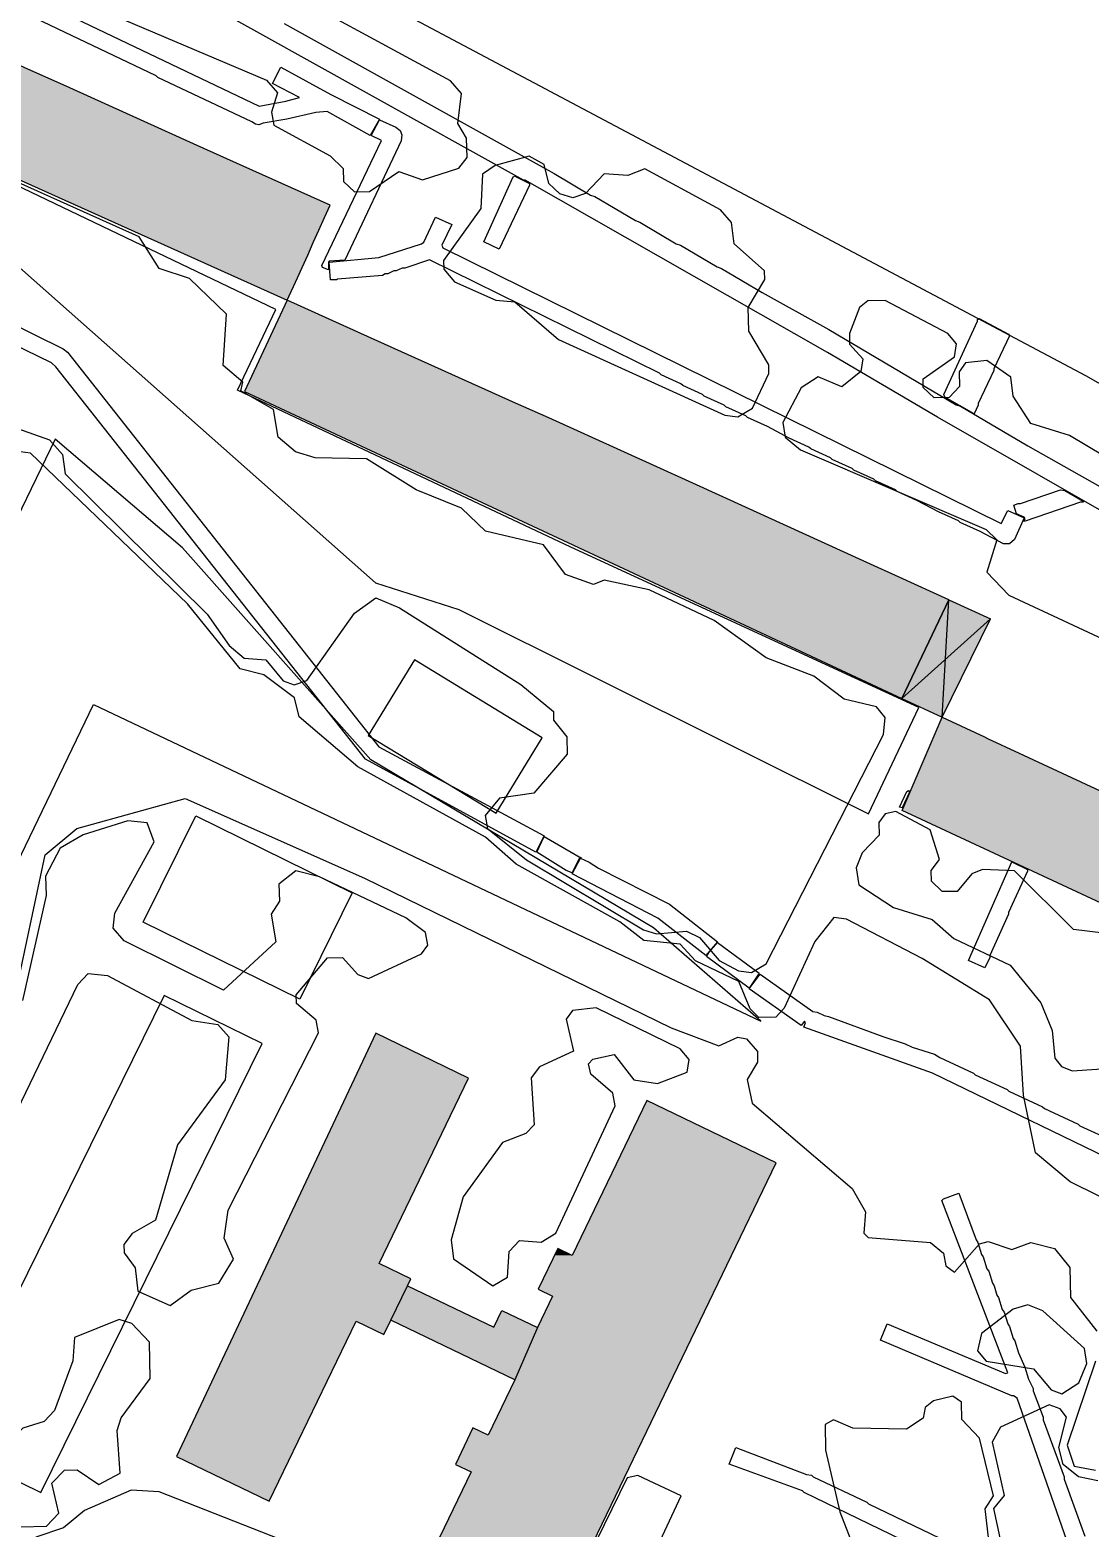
# Model space of a CAD drawing. Extents: x 1764 to 2708, y -3066 to -2278.
# Drawn here: x 2200.5 to 2324.5, y -2622.1 to -2446.9 of the extents above; entities that cross this region are included whole.
import ezdxf

# ---------------------------------------------------------------- set-up
doc = ezdxf.new("R2010")
doc.units = 0
for name, color, linetype in [('DOR_DOROZHKA', 40, 'CONTINUOUS'), ('DOR_LESTNICA', 6, 'CONTINUOUS'), ('DOR_PEREHOD', 9, 'CONTINUOUS'), ('DOR_TROTUAR', 8, 'CONTINUOUS'), ('GRANICA_UCHASTKA', 7, 'CONTINUOUS'), ('PL_DETSKAYA', 1, 'CONTINUOUS'), ('PL_SPORT', 5, 'CONTINUOUS'), ('PL_VORKAUT', 4, 'CONTINUOUS'), ('ZDANIYA', 250, 'CONTINUOUS'), ('ZDANIYA_ZALIVKA', 251, 'CONTINUOUS'), ('ZEL_LES_DREVESNYE', 94, 'CONTINUOUS'), ('ZEL_SPUTNIK_DOP', 40, 'CONTINUOUS'), ('ZEL_YANDEX_SHEMA', 92, 'CONTINUOUS')]:
    doc.layers.add(name, color=color, linetype=linetype)

msp = doc.modelspace()

# ---------------------------------------------------------------- linework, layer by layer
at = {"layer": 'DOR_DOROZHKA'}
for points in [[(2160.318, -2423.794), (2227.32, -2455.814), (2230.41, -2455.249), (2232.001, -2454.816), (2228.866, -2453.18), (2229.826, -2451.259), (2235.695, -2454.438), (2241.358, -2457.322), (2240.298, -2459.245), (2235.237, -2456.449), (2233.939, -2456.576), (2230.553, -2457.347), (2227.762, -2457.806), (2227.266, -2458.016), (2226.864, -2457.924), (2226.457, -2457.633), (2215.444, -2452.46), (2215.24, -2452.264), (2158.345, -2425.136)], [(2187.62, -2475.952), (2204.4, -2484.206), (2204.908, -2484.596), (2241.289, -2530.76), (2260.616, -2541.163), (2259.656, -2543.084), (2239.718, -2532.194), (2203.544, -2486.325), (2203.033, -2485.835), (2189.388, -2479.216)], [(2330.174, -2580.633), (2306.018, -2568.93), (2290.998, -2563.541), (2291.187, -2563.036), (2291.083, -2562.839), (2290.694, -2563.347), (2284.601, -2559.072), (2285.866, -2557.345), (2292.06, -2561.718), (2292.562, -2561.807), (2293.371, -2562.19), (2293.873, -2562.28), (2300.226, -2564.649), (2302.845, -2565.495), (2303.653, -2565.878), (2306.272, -2566.724), (2306.88, -2567.111), (2310.82, -2568.93), (2311.024, -2569.126), (2314.762, -2570.849), (2314.966, -2571.045), (2318.906, -2572.864), (2319.111, -2573.059), (2323.05, -2574.878), (2323.255, -2575.074), (2327.195, -2576.893)], [(2324.639, -2631.874), (2315.915, -2606.943), (2315.509, -2606.651), (2315.309, -2606.656), (2299.966, -2600.172), (2300.726, -2598.255), (2314.555, -2604.07), (2314.853, -2603.964), (2307.129, -2583.815), (2307.325, -2583.61), (2309.112, -2582.973), (2311.127, -2588.434), (2311.333, -2588.729), (2311.762, -2590.121), (2311.969, -2590.417), (2312.398, -2591.809), (2312.604, -2592.105), (2313.034, -2593.496), (2313.24, -2593.792), (2313.563, -2594.886), (2313.769, -2595.182), (2314.198, -2596.574), (2314.405, -2596.87), (2314.834, -2598.261), (2315.04, -2598.557), (2315.469, -2599.949), (2315.676, -2600.245), (2316.105, -2601.636), (2316.84, -2603.322), (2317.27, -2604.714), (2317.792, -2605.803), (2317.799, -2606.103), (2318.963, -2609.181), (2318.97, -2609.481), (2321.41, -2616.133), (2321.416, -2616.433), (2323.856, -2623.086)], [(2318.929, -2631.493), (2291.033, -2617.967), (2290.828, -2617.772), (2282.259, -2614.649), (2283.019, -2612.732), (2291.289, -2615.861), (2291.891, -2615.949), (2292.095, -2616.144), (2298.36, -2619.115), (2298.564, -2619.311), (2311.097, -2625.353)]]:
    msp.add_lwpolyline(points, dxfattribs=at)
for points in [[(2315.621, -2506.498), (2315.031, -2507.011), (2314.331, -2507.026), (2311.6, -2505.582), (2309.277, -2504.53), (2309.073, -2504.334), (2306.75, -2503.282), (2304.22, -2501.934), (2301.897, -2500.882), (2301.693, -2500.686), (2299.37, -2499.634), (2299.166, -2499.438), (2296.842, -2498.386), (2296.638, -2498.19), (2294.315, -2497.138), (2294.111, -2496.942), (2291.788, -2495.89), (2291.584, -2495.694), (2289.261, -2494.642), (2286.731, -2493.294), (2284.408, -2492.242), (2284.204, -2492.046), (2281.881, -2490.994), (2281.677, -2490.798), (2279.353, -2489.746), (2279.149, -2489.55), (2276.826, -2488.498), (2276.622, -2488.302), (2274.299, -2487.25), (2274.095, -2487.054), (2247.205, -2473.808), (2244.324, -2474.769), (2244.024, -2474.775), (2243.33, -2475.09), (2243.03, -2475.096), (2242.336, -2475.411), (2242.036, -2475.417), (2241.74, -2475.623), (2236.446, -2476.034), (2236.348, -2476.136), (2235.648, -2476.15), (2235.504, -2474.052), (2241.296, -2473.531), (2246.265, -2471.927), (2246.561, -2471.721), (2247.901, -2468.791), (2249.82, -2469.652), (2248.67, -2472.077), (2248.776, -2472.375), (2314.081, -2504.63), (2314.85, -2503.113), (2316.769, -2503.973)], [(2302.167, -2537.795), (2303.029, -2535.976), (2303.227, -2535.872), (2303.331, -2536.07), (2302.469, -2537.889)], [(2280.884, -2553.546), (2279.518, -2555.176), (2273.923, -2550.79), (2263.91, -2545.596), (2264.873, -2543.775), (2265.883, -2544.254), (2266.998, -2544.932), (2275.29, -2549.161)], [(2310.245, -2555.735), (2315.307, -2544.224), (2317.126, -2545.087), (2317.131, -2545.287), (2314.93, -2550.135), (2314.935, -2550.335), (2312.735, -2555.183), (2312.739, -2555.383), (2312.164, -2556.596)]]:
    msp.add_lwpolyline(points, close=True, dxfattribs=at)
at = {"layer": 'DOR_LESTNICA'}
for points in [[(2234.717, -2474.669), (2234.612, -2474.471), (2241.61, -2459.818), (2240.398, -2459.243), (2241.36, -2457.422), (2243.279, -2458.282), (2243.788, -2458.672), (2243.998, -2459.168), (2243.913, -2459.87), (2237.3, -2473.815), (2235.502, -2473.952), (2235.404, -2474.054), (2235.423, -2474.954)], [(2255.383, -2472.537), (2253.564, -2471.675), (2257.007, -2464.099), (2257.205, -2463.995), (2258.924, -2464.859), (2258.928, -2465.059)], [(2315.538, -2502.498), (2316.034, -2502.288), (2316.334, -2502.281), (2321.003, -2500.683), (2321.505, -2500.773), (2323.632, -2502.029), (2323.634, -2502.129), (2323.334, -2502.135), (2316.877, -2504.371), (2316.677, -2504.375), (2316.871, -2504.071), (2316.767, -2503.873), (2315.859, -2503.492)], [(2263.908, -2545.496), (2263.202, -2545.211), (2259.756, -2543.082), (2260.618, -2541.263), (2264.973, -2543.773), (2264.87, -2543.675), (2264.675, -2543.879)], [(2284.599, -2558.972), (2279.62, -2555.274), (2279.909, -2554.767), (2280.886, -2553.646), (2285.764, -2557.247)]]:
    msp.add_lwpolyline(points, close=True, dxfattribs=at)
at = {"layer": 'DOR_PEREHOD'}
msp.add_lwpolyline([(2307.47, -2489.86), (2307.364, -2489.562), (2311.287, -2480.976), (2311.283, -2480.776), (2311.481, -2480.672), (2314.92, -2482.501), (2315.025, -2482.699), (2313.204, -2486.539), (2313.208, -2486.739), (2311.387, -2490.579), (2311.391, -2490.779), (2310.912, -2491.789)], close=True, dxfattribs=at)
at = {"layer": 'DOR_TROTUAR'}
for points in [[(2330.212, -2505.694), (2306.618, -2492.179), (2293.754, -2484.643), (2258.416, -2464.47), (2258.216, -2464.474), (2203.149, -2433.807)], [(2230.22, -2446.148), (2261.802, -2463.699), (2266.056, -2466.211), (2266.56, -2466.401), (2271.321, -2469.203), (2271.825, -2469.393), (2276.08, -2471.905), (2276.584, -2472.095), (2280.839, -2474.607), (2281.343, -2474.797), (2286.104, -2477.599), (2293.898, -2481.939), (2308.789, -2490.733), (2309.293, -2490.923), (2317.194, -2495.56), (2325.597, -2500.287)]]:
    msp.add_lwpolyline(points, dxfattribs=at)
at = {"layer": 'GRANICA_UCHASTKA'}
msp.add_lwpolyline([(1926.759, -2800.754), (1827.251, -2754.806), (1784.258, -2732.19), (1772.163, -2727.94), (1765.069, -2723.586), (1764.454, -2718.096), (1771.673, -2704.439), (1818.694, -2584.398), (1873.903, -2449.178), (1905.434, -2377.985), (1929.393, -2327.46), (1949.623, -2290.019), (1958.384, -2278.331), (1960.873, -2277.779), (1971.531, -2285.06), (2004.429, -2303.383), (2126.523, -2376.875), (2159.932, -2395.688), (2215.166, -2429.554), (2323.925, -2487.316), (2371.513, -2514.337)], dxfattribs=at)
at = {"layer": 'PL_DETSKAYA'}
msp.add_lwpolyline([(2245.449, -2520.587), (2240.051, -2529.414), (2255.008, -2538.514), (2260.407, -2529.687)], close=True, dxfattribs=at)
at = {"layer": 'PL_SPORT'}
msp.add_lwpolyline([(2216.198, -2559.835), (2190.317, -2612.356), (2201.769, -2617.97), (2227.649, -2565.461)], close=True, dxfattribs=at)
at = {"layer": 'PL_VORKAUT'}
msp.add_lwpolyline([(2232.052, -2560.285), (2213.738, -2551.284), (2219.881, -2538.827), (2238.194, -2547.828)], close=True, dxfattribs=at)
at = {"layer": 'ZDANIYA'}
for points in [[(2225.435, -2462.819), (2220.059, -2460.399), (2205.159, -2453.69), (2199.807, -2451.281), (2184.64, -2444.452), (2179.359, -2442.074), (2163.813, -2435.074), (2158.461, -2432.665), (2153.24, -2430.314), (2148.228, -2441.446), (2230.592, -2478.525), (2231.771, -2475.906), (2232.318, -2474.691), (2232.974, -2473.233), (2233.632, -2471.774), (2234.288, -2470.315), (2234.945, -2468.856), (2235.602, -2467.397)], [(2302.461, -2525.102), (2307.934, -2513.553), (2302.148, -2510.916), (2298.35, -2509.185), (2281.509, -2501.511), (2278.024, -2499.923), (2270.025, -2496.278), (2261.166, -2492.29), (2257.285, -2490.542), (2240.41, -2482.945), (2230.592, -2478.525), (2225.605, -2489.2)], [(2307.934, -2513.553), (2312.829, -2515.783), (2302.461, -2525.102)], [(2302.461, -2525.102), (2307.151, -2527.294), (2307.934, -2513.553)], [(2307.151, -2527.294), (2312.829, -2515.783), (2302.461, -2525.102)], [(2307.151, -2527.294), (2312.1, -2529.601), (2312.47, -2529.774), (2316.186, -2531.506), (2332.844, -2539.273), (2337.041, -2541.229), (2353.7, -2548.996), (2357.802, -2550.909), (2374.46, -2558.675), (2377.829, -2560.246), (2389.259, -2565.575), (2384.252, -2576.315), (2302.487, -2538.196)], [(2251.768, -2569.514), (2240.926, -2564.268), (2217.643, -2613.785), (2228.478, -2619.006), (2238.637, -2597.922), (2241.887, -2599.488), (2242.698, -2597.805), (2244.634, -2593.787), (2245.022, -2592.982), (2241.319, -2591.198)], [(2259.834, -2598.666), (2257.206, -2604.795), (2254.081, -2611.281), (2252.296, -2610.421), (2250.241, -2614.686), (2252.076, -2615.57), (2243.122, -2634.158), (2257.944, -2641.298), (2271.072, -2614.047), (2275.205, -2605.467), (2287.756, -2579.415), (2272.624, -2572.123), (2263.889, -2590.252), (2262.21, -2589.442), (2259.923, -2594.185), (2261.603, -2594.995)], [(2257.206, -2604.795), (2242.698, -2597.805), (2244.634, -2593.787), (2254.733, -2598.655), (2255.69, -2596.669), (2259.834, -2598.666)]]:
    msp.add_lwpolyline(points, close=True, dxfattribs=at)
at = {"layer": 'ZDANIYA_ZALIVKA'}
for points in [[(2175.426, -2453.69), (2205.159, -2453.69), (2170.075, -2451.281), (2199.807, -2451.281)], [(2190.329, -2460.399), (2220.059, -2460.399), (2175.426, -2453.69), (2205.159, -2453.69)], [(2195.704, -2462.819), (2225.435, -2462.819), (2190.329, -2460.399), (2220.059, -2460.399)], [(2205.873, -2467.397), (2235.602, -2467.397), (2195.704, -2462.819), (2225.435, -2462.819)], [(2209.114, -2468.856), (2234.945, -2468.856), (2205.873, -2467.397), (2235.602, -2467.397)], [(2212.355, -2470.315), (2234.288, -2470.315), (2209.114, -2468.856), (2234.945, -2468.856)], [(2215.596, -2471.774), (2233.632, -2471.774), (2212.355, -2470.315), (2234.288, -2470.315)], [(2218.837, -2473.233), (2232.974, -2473.233), (2215.596, -2471.774), (2233.632, -2471.774)], [(2222.075, -2474.691), (2232.318, -2474.691), (2218.837, -2473.233), (2232.974, -2473.233)], [(2224.774, -2475.906), (2231.771, -2475.906), (2222.075, -2474.691), (2232.318, -2474.691)], [(2230.592, -2478.525), (2230.592, -2478.525), (2224.774, -2475.906), (2231.771, -2475.906)], [(2228.527, -2482.945), (2240.41, -2482.945), (2230.592, -2478.525)], [(2225.605, -2489.2), (2254.304, -2489.2), (2228.527, -2482.945), (2240.41, -2482.945)], [(2228.478, -2490.542), (2257.285, -2490.542), (2225.605, -2489.2), (2254.304, -2489.2)], [(2232.22, -2492.29), (2261.166, -2492.29), (2228.478, -2490.542), (2257.285, -2490.542)], [(2240.757, -2496.278), (2270.025, -2496.278), (2232.22, -2492.29), (2261.166, -2492.29)], [(2248.56, -2499.923), (2278.024, -2499.923), (2240.757, -2496.278), (2270.025, -2496.278)], [(2251.959, -2501.511), (2281.509, -2501.511), (2248.56, -2499.923), (2278.024, -2499.923)], [(2268.387, -2509.185), (2298.35, -2509.185), (2251.959, -2501.511), (2281.509, -2501.511)], [(2272.093, -2510.916), (2302.148, -2510.916), (2268.387, -2509.185), (2298.35, -2509.185)], [(2277.738, -2513.553), (2307.934, -2513.553), (2272.093, -2510.916), (2302.148, -2510.916)], [(2302.461, -2525.102), (2302.461, -2525.102), (2277.738, -2513.553), (2307.934, -2513.553)], [(2302.461, -2525.102), (2307.276, -2525.102), (2307.934, -2513.553)], [(2306.877, -2515.783), (2312.829, -2515.783), (2307.934, -2513.553)], [(2302.461, -2525.102), (2302.461, -2525.102), (2306.877, -2515.783), (2312.829, -2515.783)], [(2302.461, -2525.102), (2308.232, -2525.102), (2312.829, -2515.783)], [(2307.151, -2527.294), (2307.151, -2527.294), (2302.461, -2525.102), (2308.232, -2525.102)], [(2307.151, -2527.294), (2307.151, -2527.294), (2302.461, -2525.102), (2307.276, -2525.102)], [(2306.164, -2529.601), (2312.1, -2529.601), (2307.151, -2527.294)], [(2305.349, -2531.506), (2316.186, -2531.506), (2306.09, -2529.774), (2312.47, -2529.774)], [(2306.09, -2529.774), (2312.47, -2529.774), (2306.164, -2529.601), (2312.1, -2529.601)], [(2302.487, -2538.196), (2330.534, -2538.196), (2305.349, -2531.506), (2316.186, -2531.506)], [(2304.797, -2539.273), (2332.844, -2539.273), (2302.487, -2538.196), (2330.534, -2538.196)], [(2308.993, -2541.229), (2337.041, -2541.229), (2304.797, -2539.273), (2332.844, -2539.273)], [(2325.653, -2548.996), (2353.7, -2548.996), (2308.993, -2541.229), (2337.041, -2541.229)], [(2238.459, -2569.514), (2251.768, -2569.514), (2240.926, -2564.268)], [(2228.263, -2591.198), (2241.319, -2591.198), (2238.459, -2569.514), (2251.768, -2569.514)], [(2269.111, -2579.415), (2287.756, -2579.415), (2272.624, -2572.123)], [(2264.279, -2589.442), (2282.925, -2589.442), (2269.111, -2579.415), (2287.756, -2579.415)], [(2261.819, -2590.252), (2263.889, -2590.252), (2262.21, -2589.442)], [(2263.889, -2590.252), (2282.535, -2590.252), (2264.279, -2589.442), (2282.925, -2589.442)], [(2227.425, -2592.982), (2245.022, -2592.982), (2228.263, -2591.198), (2241.319, -2591.198)], [(2259.923, -2594.185), (2280.64, -2594.185), (2261.819, -2590.252), (2282.535, -2590.252)], [(2227.046, -2593.787), (2244.634, -2593.787), (2227.425, -2592.982), (2245.022, -2592.982)], [(2225.157, -2597.805), (2242.698, -2597.805), (2227.046, -2593.787), (2244.634, -2593.787)], [(2243.245, -2596.669), (2250.613, -2596.669), (2244.634, -2593.787)], [(2259.834, -2598.666), (2278.481, -2598.666), (2261.603, -2594.995), (2280.25, -2594.995)], [(2261.603, -2594.995), (2280.25, -2594.995), (2259.923, -2594.185), (2280.64, -2594.185)], [(2242.698, -2597.805), (2252.97, -2597.805), (2243.245, -2596.669), (2250.613, -2596.669)], [(2255.143, -2597.805), (2258.047, -2597.805), (2255.69, -2596.669)], [(2224.365, -2599.488), (2237.882, -2599.488), (2225.102, -2597.922), (2238.637, -2597.922)], [(2225.102, -2597.922), (2242.642, -2597.922), (2225.157, -2597.805), (2242.698, -2597.805)], [(2241.887, -2599.488), (2241.887, -2599.488), (2238.637, -2597.922), (2242.642, -2597.922)], [(2244.462, -2598.655), (2254.733, -2598.655), (2242.698, -2597.805), (2252.97, -2597.805)], [(2244.485, -2598.666), (2259.834, -2598.666), (2244.462, -2598.655), (2259.811, -2598.655)], [(2257.206, -2604.795), (2257.206, -2604.795), (2244.485, -2598.666), (2259.834, -2598.666)], [(2254.733, -2598.655), (2259.811, -2598.655), (2255.143, -2597.805), (2258.047, -2597.805)], [(2257.206, -2604.795), (2275.529, -2604.795), (2259.834, -2598.666), (2278.481, -2598.666)], [(2217.643, -2613.785), (2230.994, -2613.785), (2224.365, -2599.488), (2237.882, -2599.488)], [(2254.495, -2610.421), (2272.819, -2610.421), (2256.882, -2605.467), (2275.205, -2605.467)], [(2256.882, -2605.467), (2275.205, -2605.467), (2257.206, -2604.795), (2275.529, -2604.795)], [(2251.882, -2611.281), (2254.081, -2611.281), (2252.296, -2610.421)], [(2254.081, -2611.281), (2272.404, -2611.281), (2254.495, -2610.421), (2272.819, -2610.421)], [(2250.549, -2614.047), (2271.072, -2614.047), (2251.882, -2611.281), (2272.404, -2611.281)], [(2228.478, -2619.006), (2228.478, -2619.006), (2217.643, -2613.785), (2230.994, -2613.785)], [(2250.241, -2614.686), (2270.764, -2614.686), (2250.549, -2614.047), (2271.072, -2614.047)], [(2243.122, -2634.158), (2261.384, -2634.158), (2252.076, -2615.57), (2270.338, -2615.57)], [(2252.076, -2615.57), (2270.338, -2615.57), (2250.241, -2614.686), (2270.764, -2614.686)]]:
    msp.add_solid(points, dxfattribs=at)
at = {"layer": 'ZEL_LES_DREVESNYE'}
for points in [[(2298.536, -2538.603), (2304.445, -2526.136), (2263.75, -2507.41), (2224.755, -2489.04), (2229.241, -2479.6), (2147.091, -2440.209), (2144.974, -2444.428), (2190.031, -2466.552), (2240.918, -2511.567), (2250.645, -2514.698)], [(2149.309, -2606.799), (2165.193, -2614.553), (2207.927, -2525.82), (2285.974, -2562.86), (2273.428, -2551.935), (2240.352, -2532.264), (2218.334, -2507.475), (2203.465, -2494.757)]]:
    msp.add_lwpolyline(points, close=True, dxfattribs=at)
at = {"layer": 'ZEL_SPUTNIK_DOP'}
for points in [[(2210.24, -2445.164), (2228.158, -2452.795), (2229.439, -2454.269), (2228.736, -2456.535), (2229.017, -2458.029), (2235.596, -2461.644), (2237.127, -2463.113), (2237.159, -2464.613), (2238.435, -2465.837), (2240.185, -2465.801), (2243.638, -2463.477), (2246.409, -2464.42), (2250.634, -2463.081), (2251.608, -2461.81), (2251.561, -2459.56), (2250.524, -2457.831), (2250.951, -2454.32), (2249.67, -2452.846), (2226.647, -2440.32)], [(2194.708, -2492.012), (2202.772, -2494.845), (2204.308, -2496.564), (2204.605, -2498.809), (2221.206, -2515.221), (2223.784, -2518.919), (2225.565, -2520.383), (2228.071, -2520.581), (2230.123, -2523.039), (2231.384, -2523.513), (2232.873, -2522.982), (2238.462, -2515.111), (2240.926, -2513.309), (2243.702, -2514.502), (2257.896, -2523.46), (2261.714, -2526.632), (2261.735, -2527.633), (2263.277, -2529.601), (2263.318, -2531.601), (2259.412, -2536.185), (2255.422, -2536.769), (2253.714, -2538.805), (2253.995, -2540.3), (2258.574, -2543.957), (2272.252, -2552.176), (2273.762, -2552.644), (2277.257, -2552.321), (2278.773, -2553.04), (2281.081, -2555.743), (2283.357, -2556.947), (2284.862, -2557.165), (2286.592, -2556.129), (2300.29, -2529.33), (2300.498, -2527.324), (2299.472, -2526.095), (2295.701, -2525.173), (2292.143, -2522.496), (2286.596, -2520.361), (2280.502, -2515.985), (2272.923, -2512.392), (2267.646, -2511.251), (2266.407, -2511.777), (2263.13, -2510.595), (2260.557, -2507.147), (2253.77, -2505.537), (2250.963, -2502.845), (2245.665, -2500.704), (2239.837, -2497.074), (2233.831, -2496.949), (2231.565, -2496.246), (2229.529, -2494.537), (2228.961, -2491.297), (2225.164, -2489.125), (2225.393, -2488.12), (2223.101, -2486.167), (2223.476, -2480.156), (2219.137, -2475.994), (2215.61, -2474.817), (2213.282, -2471.114), (2184.498, -2458.208)], [(2328.15, -2497.983), (2322.072, -2494.358), (2317.54, -2492.952), (2315.472, -2489.743), (2315.175, -2487.498), (2312.383, -2485.555), (2309.888, -2485.857), (2309.159, -2486.873), (2309.196, -2488.623), (2307.972, -2489.899), (2306.222, -2489.936), (2304.945, -2488.712), (2304.924, -2487.712), (2308.623, -2485.133), (2308.841, -2483.628), (2307.815, -2482.399), (2300.481, -2478.55), (2298.481, -2478.592), (2297.497, -2479.363), (2296.309, -2482.389), (2296.335, -2483.639), (2297.872, -2485.358), (2297.653, -2486.863), (2295.439, -2488.66), (2292.663, -2487.467), (2290.689, -2488.759), (2288.522, -2492.806), (2288.809, -2494.551), (2290.59, -2496.015), (2312.295, -2505.317), (2313.571, -2506.541), (2312.4, -2510.317), (2314.957, -2513.016), (2328.849, -2519.479)], [(2329.548, -2552.982), (2322.526, -2552.128), (2315.63, -2545.268), (2311.874, -2545.096), (2310.635, -2545.622), (2308.926, -2547.659), (2307.176, -2547.695), (2305.9, -2546.471), (2305.874, -2545.221), (2306.848, -2543.95), (2305.775, -2540.471), (2301.728, -2538.304), (2300.483, -2538.58), (2299.754, -2539.596), (2299.785, -2541.096), (2297.826, -2543.138), (2297.113, -2544.904), (2297.405, -2546.899), (2301.462, -2549.565), (2305.994, -2550.972), (2308.541, -2553.17), (2315.109, -2556.284), (2318.703, -2560.712), (2320.021, -2563.936), (2320.339, -2567.181), (2321.11, -2568.165), (2322.37, -2568.639), (2328.116, -2568.269)], [(2183.804, -2604.796), (2206.102, -2558.558), (2207.326, -2557.282), (2209.581, -2557.485), (2219.446, -2562.782), (2222.457, -2563.219), (2223.738, -2564.693), (2223.343, -2569.704), (2217.749, -2577.325), (2215.181, -2586.133), (2212.462, -2587.69), (2211.488, -2588.961), (2211.509, -2589.961), (2212.796, -2591.685), (2213.103, -2594.43), (2216.89, -2596.102), (2219.353, -2594.3), (2222.588, -2593.482), (2224.281, -2590.695), (2223.228, -2588.216), (2223.661, -2584.955), (2234.234, -2564.224), (2233.953, -2562.729), (2231.661, -2560.776), (2231.64, -2559.776), (2235.301, -2555.448), (2237.052, -2555.411), (2238.843, -2557.375), (2240.104, -2557.849), (2246.297, -2554.968), (2247.026, -2553.952), (2246.745, -2552.458), (2244.458, -2550.754), (2234.353, -2545.963), (2231.587, -2545.27), (2229.619, -2546.812), (2229.66, -2548.812), (2228.691, -2550.333), (2229.259, -2553.573), (2223.124, -2559.203), (2211.498, -2553.443), (2210.216, -2551.969), (2210.43, -2550.214), (2215.008, -2541.864), (2214.211, -2539.629), (2211.956, -2539.426), (2206.737, -2541.036), (2204.018, -2542.593), (2202.335, -2545.88), (2202.382, -2548.13), (2199.638, -2560.444)], [(2325.372, -2616.601), (2323.111, -2616.148), (2321.33, -2614.684), (2320.788, -2612.694), (2321.715, -2609.173), (2320.944, -2608.189), (2319.684, -2607.715), (2313.986, -2610.335), (2313.022, -2612.106), (2314.402, -2618.33), (2313.184, -2619.857), (2314.017, -2623.841)]]:
    msp.add_lwpolyline(points, dxfattribs=at)
for points in [[(2253.399, -2463.774), (2253.233, -2467.779), (2248.858, -2473.874), (2248.879, -2474.874), (2250.16, -2476.348), (2254.957, -2478.499), (2257.213, -2478.702), (2262.307, -2483.098), (2281.751, -2491.947), (2283.256, -2492.166), (2284.986, -2491.129), (2286.902, -2487.087), (2286.881, -2486.087), (2284.548, -2482.134), (2284.491, -2479.384), (2286.423, -2476.092), (2286.402, -2475.092), (2282.834, -2471.914), (2282.532, -2469.419), (2281.25, -2467.945), (2272.396, -2463.128), (2270.411, -2463.919), (2267.656, -2463.727), (2265.452, -2466.024), (2263.963, -2466.555), (2262.452, -2466.086), (2261.176, -2464.862), (2260.629, -2462.623), (2258.858, -2461.659), (2254.879, -2462.743)], [(2276.544, -2566.093), (2266.689, -2561.296), (2263.944, -2561.604), (2263.215, -2562.619), (2264.043, -2566.354), (2260.08, -2568.188), (2259.106, -2569.458), (2259.47, -2574.954), (2258.491, -2575.975), (2255.762, -2577.032), (2251.142, -2583.382), (2249.746, -2588.413), (2250.043, -2590.658), (2254.611, -2593.814), (2256.34, -2592.778), (2256.528, -2589.772), (2257.752, -2588.496), (2260.257, -2588.694), (2261.986, -2587.658), (2268.929, -2572.755), (2268.648, -2571.26), (2266.101, -2569.062), (2265.825, -2567.818), (2266.314, -2567.307), (2268.804, -2566.755), (2271.117, -2569.708), (2273.877, -2570.151), (2277.352, -2568.828), (2277.57, -2567.322)], [(2311.756, -2599.376), (2311.298, -2601.387), (2312.324, -2602.616), (2317.845, -2603.501), (2319.897, -2605.96), (2321.158, -2606.434), (2323.132, -2605.142), (2324.085, -2602.871), (2323.798, -2601.126), (2318.954, -2596.725), (2317.189, -2596.011), (2315.449, -2596.548)], [(2212.431, -2598.196), (2210.921, -2597.727), (2205.712, -2599.837), (2205.519, -2602.592), (2203.389, -2608.39), (2202.165, -2609.666), (2199.68, -2610.468), (2196.738, -2613.281), (2196.54, -2615.786), (2194.831, -2617.823), (2194.857, -2619.073), (2195.884, -2620.302), (2199.42, -2621.979), (2202.421, -2621.917), (2203.889, -2620.385), (2203.066, -2616.901), (2204.535, -2615.369), (2206.035, -2615.338), (2208.572, -2617.036), (2211.046, -2615.734), (2210.692, -2610.739), (2211.16, -2609.228), (2214.567, -2604.655), (2214.478, -2600.405)]]:
    msp.add_lwpolyline(points, close=True, dxfattribs=at)
at = {"layer": 'ZEL_YANDEX_SHEMA'}
for points in [[(2335.789, -2588.369), (2322.142, -2581.65), (2318.068, -2578.234), (2316.677, -2571.509), (2316.307, -2565.764), (2312.693, -2560.337), (2304.838, -2555.498), (2295.988, -2550.93), (2294.483, -2550.711), (2292.29, -2553.509), (2288.701, -2561.337), (2287.722, -2562.358), (2285.722, -2562.4), (2284.701, -2561.421), (2283.383, -2558.197), (2278.331, -2555.801), (2276.539, -2553.837), (2272.278, -2553.426), (2269.481, -2551.233), (2257.334, -2544.483), (2253.766, -2541.306), (2238.838, -2533.113), (2231.962, -2527.253), (2231.415, -2525.013), (2227.857, -2522.336), (2225.092, -2521.643), (2218.929, -2514.018), (2200.553, -2496.392), (2198.797, -2496.179)], [(2198.637, -2560.465), (2202.283, -2543.38), (2205.971, -2540.301), (2218.654, -2536.785), (2239.609, -2546.103), (2275.492, -2563.614), (2281.039, -2565.749), (2283.269, -2564.702), (2284.274, -2564.931), (2285.555, -2566.406), (2285.581, -2567.656), (2284.373, -2569.682), (2284.93, -2572.422), (2296.645, -2582.432), (2298.203, -2585.151), (2298.005, -2587.657), (2298.515, -2588.146), (2305.781, -2588.745), (2307.307, -2589.964), (2307.589, -2591.459), (2308.604, -2592.188), (2311.537, -2588.875), (2312.532, -2588.604), (2315.303, -2589.547), (2317.537, -2588.75), (2320.303, -2589.443), (2322.1, -2591.656), (2322.173, -2595.157), (2325.257, -2599.094)], [(2325.08, -2602.6), (2321.783, -2612.424), (2322.585, -2614.908), (2325.096, -2615.356)], [(2270.65, -2631.249), (2276.634, -2618.368), (2271.582, -2615.972), (2270.337, -2616.248), (2257.863, -2641.771)], [(2238.543, -2626.916), (2215.593, -2617.89), (2212.338, -2617.708), (2206.884, -2620.073), (2204.426, -2622.125), (2201.197, -2623.193)]]:
    msp.add_lwpolyline(points, dxfattribs=at)
msp.add_lwpolyline([(2293.468, -2610.013), (2293.531, -2613.013), (2295.182, -2620.232), (2297.032, -2624.946), (2302.61, -2628.581), (2310.189, -2632.175), (2312.444, -2632.378), (2312.934, -2631.868), (2313.095, -2627.612), (2312.184, -2619.877), (2313.152, -2618.356), (2311.511, -2611.637), (2309.464, -2609.429), (2309.423, -2607.429), (2308.407, -2606.699), (2306.167, -2607.246), (2305.183, -2608.017), (2304.959, -2609.273), (2302.985, -2610.564), (2296.729, -2610.445), (2294.458, -2609.492)], close=True, dxfattribs=at)

doc.saveas('drawing.dxf')
